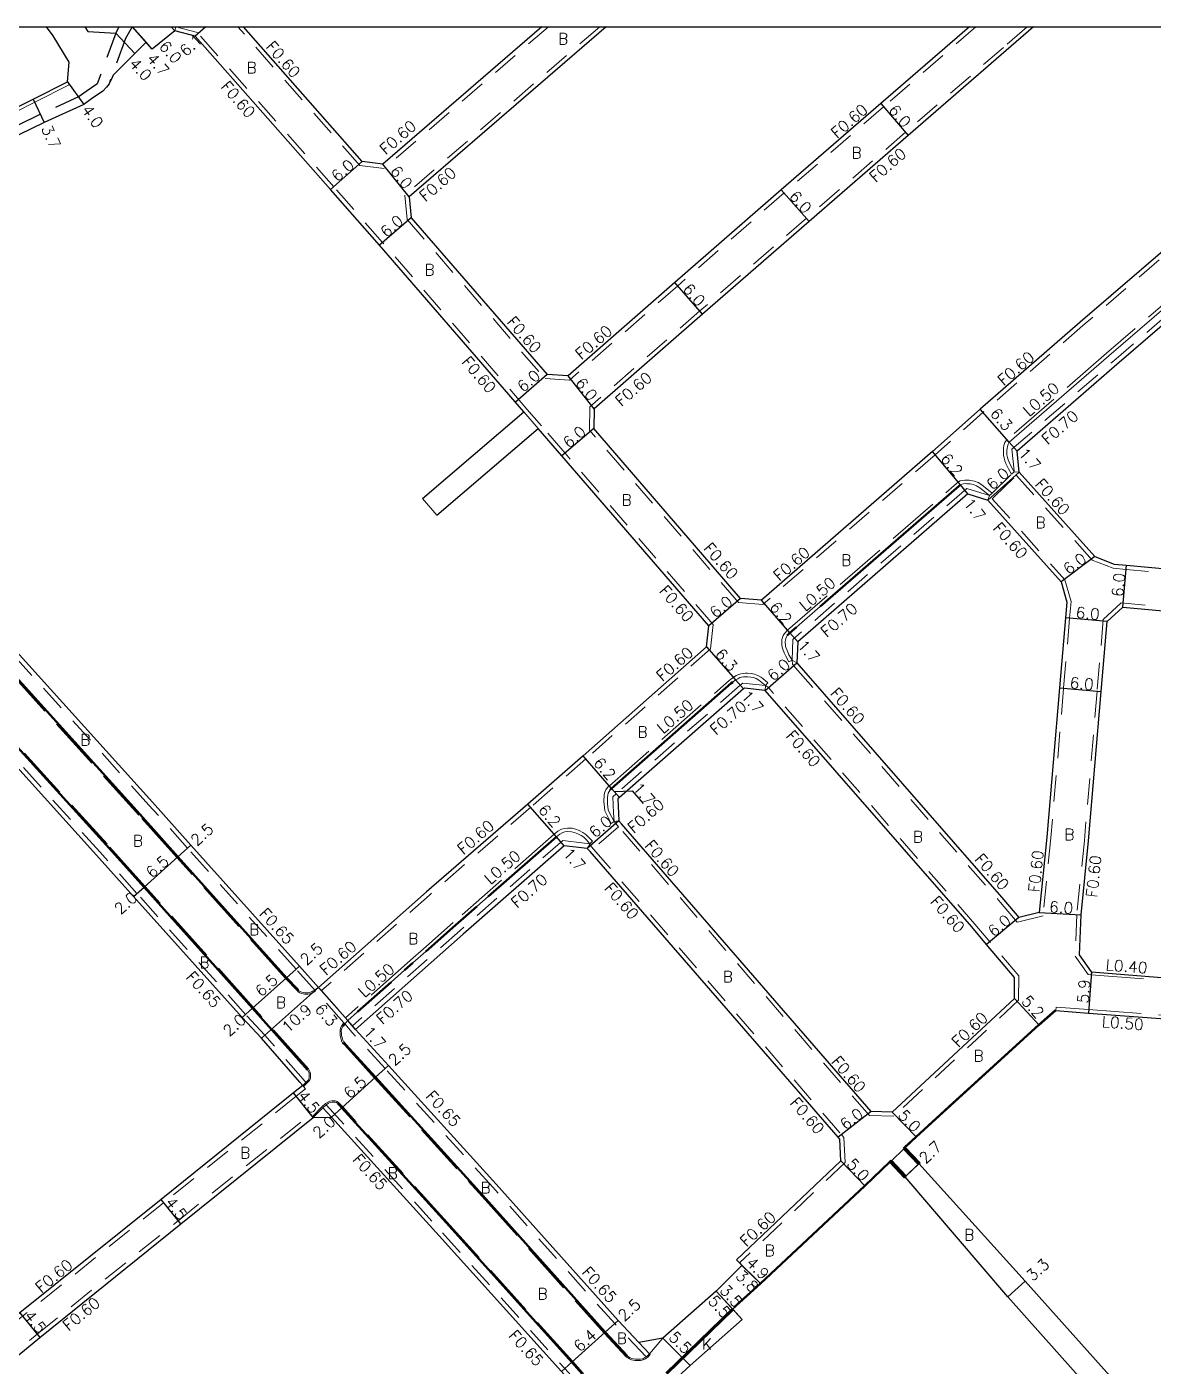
# Model space of a CAD drawing. Header units: metres. Extents: x -3200 to -2400, y -111000 to -110400.
# Drawn here: x -3010.1 to -2849.1, y -110591.4 to -110400 of the extents above; entities that cross this region are included whole.
import ezdxf

# ---------------------------------------------------------------- set-up
doc = ezdxf.new("R2010")
doc.units = ezdxf.units.M
doc.header["$LTSCALE"] = 2.5
doc.linetypes.add('2232000', pattern=[2.5, 1.5, -1])
doc.linetypes.add('2233000', pattern=[4, 3, -1])
for name, color, linetype, lineweight in [('2101000', 177, 'Continuous', 30), ('2102000', 191, 'Continuous', 30), ('2102001', 191, 'Continuous', 9), ('2203000', 5, 'Continuous', 50), ('2213000', 6, 'Continuous', 9), ('2227000', 3, 'Continuous', 50), ('2232000', 4, '2232000', 9), ('2233000', 62, '2233000', 9), ('6132000', 1, '61320', 9), ('9201100', 215, 'Continuous', 30), ('9202200', 155, 'Continuous', 60), ('9203500', 155, 'Continuous', 30)]:
    doc.layers.add(name, color=color, linetype=linetype, lineweight=lineweight)
for name, color, linetype in [('5107000', 24, '2232000'), ('9201500', 222, 'Continuous'), ('9201600', 215, 'Continuous'), ('9202100', 82, 'Continuous'), ('9301100', 77, 'Continuous'), ('999', 7, 'Continuous')]:
    doc.layers.add(name, color=color, linetype=linetype)
doc.styles.add('Dm_Anotation', font='txt.shx', dxfattribs={"bigfont": 'pscdm.shx'})
doc.linetypes.add('61320', pattern='A,0,[3,dmdr.shx,S=0.25,R=0,X=0,Y=0],1.5,[3,dmdr.shx,S=0.25,R=0,X=0,Y=0]', length=1.5)

msp = doc.modelspace()

# ---------------------------------------------------------------- linework, layer by layer
at = {"layer": '2101000'}
for points in [[(-2997.38, -110400.89), (-2996.88, -110400)], [(-2936.49, -110400), (-2959.23, -110419.64), (-2962.2, -110419.27), (-2979.13, -110400)], [(-2927.31, -110400), (-2955.44, -110424.3), (-2955.18, -110427.29), (-2935.76, -110449.7)], [(-2875.39, -110400), (-2888.07, -110410.98), (-2902.29, -110423.3), (-2917.48, -110436.54), (-2932.76, -110449.87), (-2935.76, -110449.7)], [(-2866.26, -110400), (-2870.15, -110403.4), (-2884.14, -110415.52), (-2898.32, -110427.8), (-2913.53, -110441.07), (-2929.05, -110454.6), (-2929.1, -110457.4)], [(-2939.1, -110455), (-2959.71, -110431.22), (-2966.69, -110423.25), (-2986.06, -110401.36), (-2988.96, -110400.58), (-2992.18, -110403.18), (-2993.04, -110402.21), (-2994.65, -110403.81), (-2997.76, -110406.91), (-2998.05, -110407.58), (-2998.35, -110408.15), (-2998.73, -110408.63), (-2999.25, -110409.18), (-3000.85, -110410.31), (-3001.95, -110411.09), (-3007.6, -110413.67), (-3013.02, -110416.31)], [(-3055.93, -110439.67), (-3053.59, -110437.4), (-3045.71, -110431.88), (-3031.1, -110421.87), (-3025.79, -110418.74), (-3015.43, -110413.49), (-3014.63, -110413.08), (-3009.18, -110410.33), (-3004.3, -110407.85)], [(-2825.21, -110412.67), (-2859.58, -110442.23), (-2873.86, -110454.62), (-2880.69, -110460.69), (-2905.13, -110481.92)], [(-2796.85, -110442.31), (-2809.1, -110427.66), (-2816.47, -110418.85), (-2819.5, -110418.31), (-2819.94, -110418.69), (-2854.33, -110448.27), (-2868.6, -110460.66)], [(-3052.99, -110442.94), (-3051.22, -110444.89), (-3039.29, -110458.04), (-3034.37, -110463.8), (-3034.52, -110463.93), (-3016.48, -110483.87), (-2992.16, -110510.78), (-2986.65, -110516.92), (-2971.15, -110534.21), (-2968.41, -110537.27)], [(-2912.96, -110488.59), (-2912.66, -110485.6), (-2933.64, -110461.32), (-2937.03, -110457.4)], [(-2905.13, -110481.92), (-2908.12, -110481.68), (-2929.1, -110457.4)], [(-2868.3, -110463.64), (-2868.6, -110460.66)], [(-2868.3, -110463.64), (-2857.51, -110475.7)], [(-2875.63, -110466.76), (-2899.95, -110487.88), (-2900.07, -110490.88), (-2899.79, -110491.21), (-2870.51, -110524.73), (-2868.36, -110527.26)], [(-2875.63, -110466.76), (-2872.76, -110467.65), (-2862.31, -110479.3), (-2861.5, -110482.2), (-2861.69, -110484.44), (-2862.54, -110494.48), (-2864.36, -110515.81), (-2865.45, -110526.55), (-2868.36, -110527.26)], [(-2970.68, -110551.29), (-2971.11, -110550.82), (-2976.56, -110544.51), (-2979.32, -110541.58), (-2994.84, -110524.27), (-3000.14, -110518.35), (-3024.67, -110491.21), (-3042.62, -110471.23), (-3043.09, -110470.7)], [(-2857.51, -110475.7), (-2854.72, -110476.79), (-2852.95, -110476.95), (-2818.9, -110480.05)], [(-2857.97, -110535.06), (-2859.69, -110532.6), (-2859.46, -110526.89), (-2858.39, -110516.34), (-2856.57, -110494.99), (-2855.71, -110484.96), (-2853.5, -110482.93), (-2819.49, -110486.03)], [(-2912.96, -110488.59), (-2930.61, -110504.17), (-2938.49, -110511.07), (-2952.98, -110523.62), (-2968.41, -110537.27)], [(-2868.98, -110538.84), (-2868.97, -110535.84), (-2872.95, -110531.13), (-2875.07, -110528.63), (-2904.59, -110494.83), (-2907.56, -110494.49), (-2907.69, -110494.61), (-2925.41, -110510.12), (-2925.65, -110510.33), (-2925.49, -110513.45)], [(-2868.98, -110538.84), (-2886.43, -110555.07), (-2889.43, -110554.98), (-2925.1, -110513.9), (-2925.49, -110513.45)], [(-2933.3, -110517.02), (-2947.73, -110529.66), (-2963.11, -110543.26)], [(-2893.76, -110562.05), (-2893.93, -110558.95), (-2894.15, -110558.68), (-2929.61, -110517.86), (-2930.01, -110517.4), (-2933.3, -110517.02)], [(-2857.97, -110535.06), (-2823.78, -110537.81)], [(-2884.76, -110560.34), (-2884.57, -110560.17), (-2882.98, -110558.68), (-2865.44, -110542.66), (-2863.07, -110540.56)], [(-2863.07, -110540.56), (-2858.41, -110540.94), (-2824.23, -110543.49), (-2823.01, -110543.58)], [(-2922.65, -110588.01), (-2925.61, -110584.88), (-2943.01, -110565.4), (-2958.43, -110548.41), (-2963.11, -110543.26)], [(-2970.68, -110551.29), (-2972, -110552.35), (-2990.92, -110567.57), (-3011.09, -110583.78), (-3026.69, -110596.6), (-3043.38, -110610.32), (-3044.18, -110610.98), (-3047.12, -110609.08), (-3065.28, -110582.14), (-3065.5, -110581.32), (-3065.72, -110580.51)], [(-3020.88, -110646.28), (-3026.46, -110638.12), (-3040.43, -110617.7), (-3040.52, -110613.8), (-3023.83, -110600.08), (-3008.25, -110587.27), (-2988.1, -110571.07), (-2969.18, -110555.86), (-2966.58, -110555.81)], [(-2932.13, -110593.92), (-2933.71, -110592.17), (-2951.17, -110572.77), (-2966.58, -110555.81)], [(-2882.7, -110562.52), (-2884.76, -110560.34)], [(-2893.76, -110562.05), (-2908.71, -110576.21), (-2908.28, -110576.63), (-2907.92, -110576.98), (-2911.61, -110580.69), (-2919.21, -110587.4)], [(-2886.56, -110562.06), (-2886.75, -110562.24), (-2890.32, -110565.68), (-2905.2, -110579.63), (-2909.23, -110583.26), (-2907.88, -110584.73), (-2915.31, -110591.28), (-2917.71, -110593.5)], [(-2884.5, -110564.24), (-2886.56, -110562.06)], [(-2882.62, -110562.44), (-2882.7, -110562.52)], [(-2830.16, -110620.36), (-2834.9, -110615.13), (-2836.84, -110613), (-2842.78, -110606.49), (-2849.41, -110599.24), (-2851.18, -110597.31), (-2855.77, -110592.28), (-2867.46, -110579.26), (-2882.62, -110562.44)], [(-2827.95, -110627.64), (-2832.64, -110622.69), (-2837.29, -110617.55), (-2837.71, -110617.98), (-2845.79, -110609.13), (-2854.21, -110599.91), (-2853.83, -110599.59), (-2858.27, -110594.59), (-2869.92, -110581.47), (-2884.57, -110564.31), (-2884.5, -110564.24)], [(-2919.21, -110587.4), (-2922.65, -110588.01)]]:
    msp.add_lwpolyline(points, dxfattribs=at)
at = {"layer": '2102000'}
for points in [[(-3004.3, -110407.85), (-3004.03, -110405.06), (-3006.35, -110401.3), (-3007.27, -110400)], [(-3001.82, -110400), (-3001.37, -110400.68), (-2997.38, -110400.89)], [(-2953.56, -110467.38), (-2939.1, -110455)], [(-2951.5, -110469.79), (-2937.03, -110457.4)]]:
    msp.add_lwpolyline(points, dxfattribs=at)
at = {"layer": '2102001'}
msp.add_lwpolyline([(-2953.56, -110467.38), (-2951.5, -110469.79)], dxfattribs=at)
at = {"layer": '2203000'}
for points in [[(-2882.7, -110562.52), (-2882.62, -110562.44), (-2882.52, -110562.34), (-2884.57, -110560.17), (-2884.76, -110560.34)], [(-2884.5, -110564.24), (-2884.57, -110564.31), (-2884.69, -110564.41), (-2886.75, -110562.24), (-2886.56, -110562.06)]]:
    msp.add_lwpolyline(points, close=True, dxfattribs=at)
at = {"layer": '2213000'}
for points in [[(-2821.06, -110417.41), (-2855.47, -110447.01), (-2869.72, -110459.37), (-2869.87, -110459.63), (-2869.98, -110459.95), (-2870.03, -110460.28), (-2870.06, -110460.51), (-2870.05, -110460.77), (-2870.04, -110461.15), (-2869.97, -110461.54), (-2869.87, -110461.87), (-2869.75, -110462.2), (-2869.38, -110462.91), (-2869.01, -110463.57), (-2868.3, -110463.64)], [(-2876.69, -110465.43), (-2876.55, -110465.38), (-2876.3, -110465.31), (-2876.04, -110465.28), (-2875.76, -110465.29), (-2875.5, -110465.3), (-2875.28, -110465.32), (-2875.06, -110465.36), (-2874.83, -110465.41), (-2874.39, -110465.59), (-2873.92, -110465.86), (-2872.56, -110466.98), (-2872.76, -110467.65)], [(-2900.12, -110485.77), (-2896.74, -110482.85)], [(-2900.07, -110490.88), (-2900.76, -110490.51), (-2901.19, -110489.72), (-2901.42, -110489.24), (-2901.61, -110488.77), (-2901.67, -110488.54), (-2901.71, -110488.28), (-2901.72, -110488.05), (-2901.72, -110487.83), (-2901.7, -110487.64), (-2901.65, -110487.42), (-2901.56, -110487.19), (-2901.43, -110486.98)], [(-2909.22, -110493.64), (-2908.81, -110493.33), (-2908.52, -110493.15), (-2908.2, -110493), (-2907.96, -110492.93), (-2907.7, -110492.89), (-2907.4, -110492.87), (-2907.12, -110492.88), (-2906.66, -110492.91), (-2906.25, -110493), (-2905.88, -110493.14), (-2905.49, -110493.36), (-2905.24, -110493.54), (-2904.56, -110494.13), (-2904.59, -110494.83)], [(-2925.49, -110513.45), (-2926.17, -110513.58), (-2926.87, -110512.2), (-2927.01, -110511.87), (-2927.08, -110511.48), (-2927.12, -110511.05), (-2927.14, -110510.72), (-2927.14, -110510.43), (-2927.12, -110510.11), (-2927.08, -110509.79), (-2927.02, -110509.53), (-2926.9, -110509.26), (-2926.75, -110509.03)], [(-2934.42, -110515.75), (-2933.92, -110515.36), (-2933.5, -110515.11), (-2933.2, -110515.03), (-2932.83, -110514.99), (-2932.25, -110515.03), (-2931.85, -110515.12), (-2931.36, -110515.3), (-2930.88, -110515.55), (-2930.52, -110515.79), (-2930.19, -110516.15), (-2929.66, -110516.74), (-2930.01, -110517.4)], [(-2945.78, -110525.69), (-2944.18, -110524.29)], [(-2954.94, -110533.76), (-2953.08, -110532.12)], [(-2958.03, -110536.5), (-2956.11, -110534.8)], [(-2968.41, -110537.27), (-2968.96, -110537.63), (-2969.27, -110537.81), (-2969.41, -110537.88), (-2969.57, -110537.96), (-2969.71, -110538.01), (-2969.9, -110538.04), (-2970.06, -110538.05), (-2970.21, -110538.05), (-2970.39, -110538.03), (-2970.59, -110538), (-2970.81, -110537.95), (-2971.02, -110537.87), (-2971.21, -110537.74), (-2971.33, -110537.62)], [(-2964.67, -110542.48), (-2964.24, -110541.99), (-2962.86, -110540.77)], [(-2964.81, -110545.11), (-2964.95, -110544.81), (-2965.06, -110544.43), (-2965.12, -110544.13), (-2965.14, -110543.86), (-2965.16, -110543.47), (-2965.09, -110543.12), (-2964.93, -110542.79)], [(-2970.68, -110551.29), (-2970.22, -110550.83), (-2969.91, -110550.51), (-2969.79, -110550.31), (-2969.76, -110550.13), (-2969.73, -110549.97), (-2969.73, -110549.83), (-2969.73, -110549.64), (-2969.76, -110549.45), (-2970, -110549.02)], [(-2969.18, -110555.86), (-2967.79, -110554.47), (-2967.33, -110554.02), (-2967, -110553.82), (-2966.76, -110553.71), (-2966.48, -110553.64), (-2966.27, -110553.64), (-2966.06, -110553.67), (-2965.85, -110553.73), (-2965.67, -110553.85)], [(-2919.21, -110587.4), (-2921.14, -110589.61), (-2921.45, -110589.95), (-2921.62, -110590.06), (-2921.77, -110590.16), (-2922.09, -110590.32), (-2922.43, -110590.39), (-2922.85, -110590.4), (-2923.14, -110590.39), (-2923.41, -110590.35), (-2923.65, -110590.29), (-2923.9, -110590.18), (-2924.13, -110590.03), (-2924.32, -110589.9)]]:
    msp.add_lwpolyline(points, dxfattribs=at)
at = {"layer": '2227000'}
for points in [[(-2971.33, -110537.62), (-2973, -110535.89), (-2988.51, -110518.59), (-2993.97, -110512.51), (-3018.34, -110485.54), (-3036.31, -110465.53), (-3041.23, -110459.77), (-3053.08, -110446.57), (-3053.15, -110446.5)], [(-2896.74, -110482.85), (-2877.25, -110465.91), (-2876.69, -110465.43)], [(-2970, -110549.02), (-2977.83, -110540.24), (-2993.35, -110522.93), (-2998.77, -110516.88), (-3023.27, -110489.93), (-3039.52, -110471.97)], [(-2901.43, -110486.98), (-2901.06, -110486.6), (-2900.12, -110485.77)], [(-2926.75, -110509.03), (-2926.53, -110508.84), (-2909.44, -110493.81), (-2909.22, -110493.64)], [(-2944.18, -110524.29), (-2934.42, -110515.75)], [(-2953.08, -110532.12), (-2948.84, -110528.37), (-2945.78, -110525.69)], [(-2956.11, -110534.8), (-2954.94, -110533.76)], [(-2962.86, -110540.77), (-2958.03, -110536.5)], [(-2964.93, -110542.79), (-2964.67, -110542.48)], [(-2924.32, -110589.9), (-2927.47, -110586.55), (-2944.92, -110567.01), (-2960.28, -110550.09), (-2964.55, -110545.4), (-2964.81, -110545.11)], [(-2965.67, -110553.85), (-2965.51, -110554.01), (-2965.38, -110554.15), (-2965.1, -110554.46), (-2949.72, -110571.39), (-2932.23, -110590.83), (-2930.75, -110592.47)]]:
    msp.add_lwpolyline(points, dxfattribs=at)
at = {"layer": '2232000'}
for points in [[(-2988.96, -110400.58), (-2988.8, -110400)], [(-2912.39, -110488.88), (-2912.04, -110485.41), (-2933.19, -110460.93), (-2936.57, -110457.01), (-2938.64, -110454.62), (-2959.26, -110430.82), (-2966.24, -110422.85), (-2985.73, -110400.83), (-2988.79, -110400)], [(-2959.04, -110420.27), (-2962.5, -110419.83), (-2979.93, -110400)], [(-2935.57, -110400), (-2959.04, -110420.27)], [(-2928.23, -110400), (-2956.07, -110424.05)], [(-2874.47, -110400), (-2887.67, -110411.43), (-2901.9, -110423.75), (-2917.08, -110437), (-2932.55, -110450.49), (-2936.05, -110450.28)], [(-2867.18, -110400), (-2870.55, -110402.95), (-2884.53, -110415.06), (-2898.71, -110427.35), (-2913.93, -110440.61), (-2929.65, -110454.32), (-2929.71, -110457.62)], [(-2824.61, -110412.95), (-2859.19, -110442.68), (-2873.46, -110455.08), (-2880.29, -110461.14), (-2904.93, -110482.53), (-2908.41, -110482.26), (-2929.71, -110457.62)], [(-2869.01, -110463.57), (-2869.02, -110463.47), (-2869.34, -110460.37), (-2854.79, -110447.74), (-2820.4, -110418.16), (-2819.71, -110417.57), (-2816.25, -110418.17)], [(-2956.07, -110424.05), (-2955.76, -110427.53), (-2936.05, -110450.28)], [(-2937.03, -110457.4), (-2939.1, -110455)], [(-2921.62, -110590.06), (-2926.09, -110585.31), (-2943.49, -110565.83), (-2958.91, -110548.85), (-2963.6, -110543.7), (-2964.67, -110542.48), (-2964.8, -110542.34), (-2968.84, -110537.77), (-2968.9, -110537.7), (-2971.63, -110534.65), (-2987.13, -110517.36), (-2992.64, -110511.22), (-3016.96, -110484.31), (-3035.01, -110464.36)], [(-2872.56, -110466.98), (-2872.18, -110466.64), (-2869.38, -110463.93), (-2869.01, -110463.57)], [(-2872.16, -110467.43), (-2871.77, -110467.08), (-2868.69, -110464.1)], [(-2869.01, -110463.57), (-2868.3, -110463.64)], [(-2818.7, -110480.68), (-2853.01, -110477.55), (-2854.86, -110477.38), (-2857.87, -110476.2), (-2868.69, -110464.1)], [(-2872.56, -110466.98), (-2875.79, -110465.98), (-2900.64, -110487.55), (-2900.76, -110490.51)], [(-2872.56, -110466.98), (-2872.76, -110467.65)], [(-2872.16, -110467.43), (-2861.77, -110479.01), (-2860.89, -110482.14), (-2861.09, -110484.49), (-2861.95, -110494.53), (-2863.76, -110515.87), (-2864.89, -110527.04), (-2868.58, -110527.93)], [(-2970.22, -110550.83), (-2970.62, -110550.39), (-2976.08, -110544.07), (-2978.84, -110541.14), (-2994.36, -110523.83), (-2999.66, -110517.91), (-3024.19, -110490.77), (-3042.14, -110470.79), (-3042.61, -110470.26)], [(-2819.16, -110485.45), (-2853.71, -110482.31), (-2856.29, -110484.67)], [(-2856.29, -110484.67), (-2857.16, -110494.94), (-2858.98, -110516.28), (-2860.06, -110526.86), (-2860.3, -110532.78), (-2858.44, -110535.42)], [(-2912.39, -110488.88), (-2930.22, -110504.62), (-2938.09, -110511.52), (-2952.58, -110524.07), (-2968.01, -110537.72)], [(-2900.76, -110490.51), (-2900.68, -110491.09)], [(-2900.68, -110491.09), (-2900.24, -110491.6), (-2870.96, -110525.12), (-2868.58, -110527.93)], [(-2868.38, -110539.11), (-2868.37, -110535.62), (-2872.49, -110530.74), (-2874.62, -110528.24), (-2904.14, -110494.43), (-2904.56, -110494.13), (-2907.79, -110493.77), (-2908.15, -110494.08), (-2925.87, -110509.59), (-2926.37, -110510.03), (-2926.25, -110512.32), (-2926.17, -110513.58)], [(-2925.95, -110513.84), (-2929.56, -110517.01)], [(-2925.55, -110514.3), (-2929.16, -110517.46)], [(-2868.38, -110539.11), (-2886.2, -110555.67), (-2889.71, -110555.57), (-2925.55, -110514.3), (-2925.95, -110513.84), (-2926.17, -110513.58)], [(-2929.66, -110516.74), (-2930.4, -110516.65), (-2933.52, -110516.29), (-2948.19, -110529.13), (-2963.58, -110542.74)], [(-2929.71, -110516.83), (-2929.56, -110517.01), (-2929.16, -110517.46), (-2893.69, -110558.3), (-2893.34, -110558.72), (-2893.15, -110562.29), (-2908.28, -110576.63)], [(-2858.44, -110535.42), (-2858, -110535.46)], [(-2857.97, -110535.06), (-2858, -110535.46)], [(-2968.41, -110537.27), (-2968.01, -110537.72), (-2964.57, -110541.61), (-2964.24, -110541.99), (-2963.58, -110542.74), (-2963.11, -110543.26)], [(-2970.68, -110551.29), (-2970.57, -110551.43), (-2970.3, -110551.76)], [(-2970.3, -110551.76), (-2971.62, -110552.82), (-2990.55, -110568.03), (-3010.71, -110584.25), (-3026.31, -110597.07), (-3043, -110610.79), (-3043.8, -110611.45), (-3049.91, -110616.38), (-3069.51, -110632.41), (-3071.46, -110634), (-3074.68, -110636.63), (-3075.83, -110637.58), (-3077.99, -110639.36), (-3082.76, -110643.27)], [(-2966.58, -110555.81), (-2967.79, -110554.47)], [(-2967.33, -110554.02), (-2950.69, -110572.34), (-2933.23, -110591.73), (-2931.47, -110593.69), (-2931.51, -110594.41), (-2931.68, -110597.73)], [(-3041.13, -110613.52), (-3024.21, -110599.61), (-3008.63, -110586.81), (-2988.48, -110570.6), (-2969.55, -110555.39)], [(-2969.18, -110555.86), (-2969.29, -110555.72), (-2969.55, -110555.39)], [(-2922.65, -110588.01), (-2921.14, -110589.61), (-2921.45, -110589.95), (-2921.62, -110590.06)], [(-2921.14, -110589.61), (-2921.01, -110589.73)]]:
    msp.add_lwpolyline(points, dxfattribs=at)
at = {"layer": '2233000'}
for points in [[(-3004.3, -110407.85), (-3004.07, -110408.3), (-3008.96, -110410.77), (-3014.4, -110413.53), (-3015.2, -110413.94), (-3025.55, -110419.18), (-3030.84, -110422.29), (-3045.43, -110432.29), (-3053.27, -110437.79), (-3055.6, -110440.04)], [(-2816.07, -110417.73), (-2817.78, -110417.03), (-2818.41, -110416.78), (-2818.77, -110416.63), (-2819.13, -110416.53), (-2819.43, -110416.48), (-2819.83, -110416.43), (-2820.14, -110416.42), (-2820.52, -110416.47), (-2820.88, -110416.6), (-2821.39, -110417.03), (-2855.8, -110446.63), (-2870.1, -110459.05), (-2870.33, -110459.41), (-2870.47, -110459.83), (-2870.52, -110460.21), (-2870.56, -110460.48), (-2870.55, -110460.78), (-2870.53, -110461.21), (-2870.45, -110461.66), (-2870.35, -110462.02), (-2870.21, -110462.41), (-2869.82, -110463.15), (-2869.38, -110463.93)], [(-2900.76, -110490.51), (-2901.2, -110490.75), (-2901.64, -110489.95), (-2901.88, -110489.44), (-2902.08, -110488.92), (-2902.16, -110488.64), (-2902.21, -110488.33), (-2902.22, -110488.06), (-2902.19, -110487.56), (-2902.13, -110487.28), (-2902.02, -110486.97), (-2901.83, -110486.67), (-2901.41, -110486.24), (-2877.57, -110465.54), (-2876.95, -110465), (-2876.71, -110464.9), (-2876.4, -110464.81), (-2876.05, -110464.78), (-2875.74, -110464.79), (-2875.46, -110464.8), (-2875.21, -110464.83), (-2874.97, -110464.87), (-2874.68, -110464.93), (-2874.17, -110465.13), (-2873.64, -110465.44), (-2872.18, -110466.64)], [(-2968.84, -110537.77), (-2969.18, -110537.97), (-2969.33, -110538.04), (-2969.51, -110538.12), (-2969.66, -110538.18), (-2969.88, -110538.22), (-2970.06, -110538.23), (-2970.22, -110538.23), (-2970.42, -110538.21), (-2970.63, -110538.17), (-2970.86, -110538.12), (-2971.11, -110538.03), (-2971.32, -110537.88), (-2971.49, -110537.72), (-2973.14, -110536.01), (-2988.65, -110518.71), (-2994.1, -110512.63), (-3018.47, -110485.66)], [(-2970.57, -110551.43), (-2970.09, -110550.96), (-2969.76, -110550.62), (-2969.62, -110550.37), (-2969.58, -110550.16), (-2969.56, -110549.99), (-2969.55, -110549.84), (-2969.55, -110549.63), (-2969.59, -110549.39), (-2969.85, -110548.92), (-2977.7, -110540.12), (-2993.22, -110522.81), (-2998.64, -110516.76), (-3023.13, -110489.81)], [(-2926.17, -110513.58), (-2926.61, -110513.82), (-2927.14, -110512.78), (-2927.33, -110512.41), (-2927.49, -110512.01), (-2927.57, -110511.55), (-2927.62, -110511.09), (-2927.64, -110510.74), (-2927.64, -110510.41), (-2927.62, -110510.07), (-2927.58, -110509.7), (-2927.49, -110509.37), (-2927.34, -110509.03), (-2927.13, -110508.69), (-2926.86, -110508.46), (-2909.76, -110493.42), (-2909.53, -110493.25), (-2909.09, -110492.91), (-2908.75, -110492.71), (-2908.37, -110492.53), (-2908.07, -110492.44), (-2907.76, -110492.39), (-2907.41, -110492.37), (-2907.1, -110492.38), (-2906.58, -110492.42), (-2906.11, -110492.52), (-2905.66, -110492.69), (-2905.23, -110492.94), (-2904.94, -110493.14), (-2904.23, -110493.75), (-2904.56, -110494.13)], [(-2929.66, -110516.74), (-2929.28, -110516.38), (-2930.2, -110515.41), (-2930.63, -110515.12), (-2931.16, -110514.84), (-2931.71, -110514.64), (-2932.18, -110514.53), (-2932.84, -110514.49), (-2933.29, -110514.54), (-2933.69, -110514.65), (-2934.2, -110514.94), (-2934.74, -110515.36), (-2949.17, -110528), (-2953.41, -110531.75)], [(-2953.41, -110531.75), (-2955.27, -110533.39), (-2964.57, -110541.61)], [(-2858, -110535.46), (-2823.64, -110538.22)], [(-2863.07, -110540.56), (-2863.03, -110540.07)], [(-2863.03, -110540.07), (-2858.37, -110540.44), (-2824.19, -110542.99), (-2822.97, -110543.08)], [(-2964.8, -110542.34), (-2965.09, -110542.72), (-2965.26, -110543.06), (-2965.34, -110543.46), (-2965.32, -110543.87), (-2965.3, -110544.15), (-2965.24, -110544.47), (-2965.12, -110544.88), (-2964.97, -110545.21), (-2964.68, -110545.53), (-2960.42, -110550.22), (-2945.05, -110567.13), (-2927.6, -110586.67), (-2924.44, -110590.03), (-2924.23, -110590.18), (-2923.99, -110590.34), (-2923.71, -110590.46), (-2923.44, -110590.52), (-2923.15, -110590.57), (-2922.85, -110590.58), (-2922.41, -110590.57), (-2922.03, -110590.5), (-2921.68, -110590.32), (-2921.52, -110590.21), (-2921.34, -110590.09), (-2921.01, -110589.73)], [(-2931.51, -110594.41), (-2930.87, -110593.73), (-2930.66, -110593.38), (-2930.58, -110593.15), (-2930.53, -110593.01), (-2930.51, -110592.87), (-2930.52, -110592.62), (-2930.59, -110592.38), (-2930.68, -110592.28), (-2932.09, -110590.71), (-2949.59, -110571.27), (-2964.96, -110554.34), (-2965.25, -110554.03), (-2965.38, -110553.88), (-2965.55, -110553.71), (-2965.77, -110553.57), (-2966.02, -110553.49), (-2966.26, -110553.46), (-2966.5, -110553.46), (-2966.82, -110553.54), (-2967.08, -110553.66), (-2967.44, -110553.87), (-2967.92, -110554.35), (-2969.29, -110555.72)]]:
    msp.add_lwpolyline(points, dxfattribs=at)
at = {"layer": '5107000'}
for points in [[(-2995.05, -110400), (-2995.98, -110401.67)], [(-2997.38, -110400.89), (-3000.04, -110408.13)], [(-2995.98, -110401.67), (-2998.35, -110408.15)], [(-3000.04, -110408.13), (-3000.11, -110408.19), (-3001.6, -110409.25), (-3002.6, -110409.96), (-3008.16, -110412.5), (-3013.6, -110415.14), (-3015.55, -110416.13), (-3014.82, -110417.57)]]:
    msp.add_lwpolyline(points, dxfattribs=at)
at = {"layer": '6132000'}
for points in [[(-2884.86, -110560.23), (-2884.68, -110560.06), (-2883.08, -110558.57), (-2878.4, -110554.29), (-2865.54, -110542.54), (-2863.17, -110540.45)], [(-2909.12, -110582.96), (-2905.3, -110579.52), (-2890.42, -110565.57), (-2886.85, -110562.13), (-2886.67, -110561.96)]]:
    msp.add_lwpolyline(points, dxfattribs=at)
at = {"layer": '9201100'}
for points in [[(-2995, -110400), (-2993.04, -110402.21)], [(-2992.18, -110403.18), (-2995, -110400)], [(-2988.96, -110400.58), (-2989.45, -110400)], [(-2984.54, -110400), (-2986.06, -110401.36)], [(-2997.38, -110400.89), (-2994.65, -110403.81)], [(-3004.3, -110407.85), (-3001.95, -110411.09)], [(-3009.18, -110410.33), (-3007.6, -110413.67)], [(-2888.07, -110410.98), (-2884.14, -110415.52)], [(-2962.2, -110419.27), (-2966.69, -110423.25)], [(-2955.44, -110424.3), (-2959.23, -110419.64)], [(-2898.32, -110427.8), (-2902.29, -110423.3)], [(-2955.18, -110427.29), (-2959.71, -110431.22)], [(-2913.53, -110441.07), (-2917.48, -110436.54)], [(-2929.05, -110454.6), (-2932.76, -110449.87)], [(-2869.72, -110459.37), (-2873.86, -110454.62)], [(-2929.1, -110457.4), (-2933.64, -110461.32)], [(-2868.6, -110460.66), (-2869.72, -110459.37)], [(-2876.69, -110465.43), (-2880.69, -110460.69)], [(-2868.3, -110463.64), (-2872.76, -110467.65)], [(-2875.63, -110466.76), (-2876.69, -110465.43)], [(-2857.51, -110475.7), (-2862.31, -110479.3)], [(-2853.5, -110482.93), (-2852.95, -110476.95)], [(-2908.12, -110481.68), (-2912.66, -110485.6)], [(-2901.06, -110486.6), (-2905.13, -110481.92)], [(-2855.71, -110484.96), (-2861.69, -110484.44)], [(-2899.95, -110487.88), (-2901.06, -110486.6)], [(-2912.96, -110488.59), (-2908.81, -110493.33)], [(-2904.59, -110494.83), (-2900.07, -110490.88)], [(-2907.69, -110494.61), (-2908.81, -110493.33)], [(-2862.54, -110494.48), (-2856.57, -110494.99)], [(-2926.53, -110508.84), (-2930.61, -110504.17)], [(-2925.41, -110510.12), (-2926.53, -110508.84)], [(-2934.42, -110515.75), (-2938.49, -110511.07)], [(-2925.49, -110513.45), (-2930.01, -110517.4)], [(-2933.3, -110517.02), (-2934.42, -110515.75)], [(-2993.35, -110522.93), (-2988.51, -110518.59)], [(-2988.51, -110518.59), (-2986.65, -110516.92)], [(-2994.84, -110524.27), (-2993.35, -110522.93)], [(-2868.36, -110527.26), (-2872.95, -110531.13)], [(-2865.45, -110526.55), (-2859.46, -110526.89)], [(-2973, -110535.89), (-2977.83, -110540.24)], [(-2971.15, -110534.21), (-2973, -110535.89)], [(-2857.97, -110535.06), (-2858.41, -110540.94)], [(-2968.41, -110537.27), (-2976.56, -110544.51)], [(-2964.24, -110541.99), (-2968.41, -110537.27)], [(-2868.98, -110538.84), (-2865.44, -110542.66)], [(-2977.83, -110540.24), (-2979.32, -110541.58)], [(-2963.11, -110543.26), (-2964.24, -110541.99)], [(-2960.28, -110550.09), (-2958.43, -110548.41)], [(-2965.1, -110554.46), (-2960.28, -110550.09)], [(-2969.18, -110555.86), (-2972, -110552.35)], [(-2966.58, -110555.81), (-2965.1, -110554.46)], [(-2889.43, -110554.98), (-2894.15, -110558.68)], [(-2886.43, -110555.07), (-2882.98, -110558.68)], [(-2893.76, -110562.05), (-2890.32, -110565.68)], [(-2882.62, -110562.44), (-2884.57, -110564.31)], [(-2988.1, -110571.07), (-2990.92, -110567.57)], [(-2905.2, -110579.63), (-2908.71, -110576.21)], [(-2905.2, -110579.63), (-2907.92, -110576.98)], [(-2867.46, -110579.26), (-2869.92, -110581.47)], [(-2911.61, -110580.69), (-2907.88, -110584.73)], [(-2909.23, -110583.26), (-2911.61, -110580.69)], [(-3011.09, -110583.78), (-3008.25, -110587.27)], [(-2927.47, -110586.55), (-2925.61, -110584.88)], [(-2932.23, -110590.83), (-2927.47, -110586.55)], [(-2919.21, -110587.4), (-2915.31, -110591.28)], [(-2933.71, -110592.17), (-2932.23, -110590.83)]]:
    msp.add_lwpolyline(points, dxfattribs=at)
at = {"layer": '9201100', "flags": 128}
msp.add_lwpolyline([(-2935.76, -110449.7), (-2940.29, -110453.63)], dxfattribs=at)
at = {"layer": '9201600'}
msp.add_lwpolyline([(-2926.15, -110509.27), (-2923.62, -110509.16), (-2922.03, -110510.97)], dxfattribs=at)
at = {"layer": '9202200'}
msp.add_lwpolyline([(-2909.23, -110583.26), (-2918.67, -110592.43)], dxfattribs=at)
at = {"layer": '9301100'}
msp.add_lwpolyline([(-2882.7, -110562.52), (-2884.76, -110560.34), (-2886.56, -110562.06), (-2884.5, -110564.24)], close=True, dxfattribs=at)
at = {"layer": '999'}
msp.add_lwpolyline([(-3200, -110400), (-2400, -110400), (-2400, -111000), (-3200, -111000)], close=True, dxfattribs=at)

# ---------------------------------------------------------------- texts
at = {"layer": '9201500', "style": 'Dm_Anotation'}
for s, rotation, p in [('6.1', 41.7143, (-2987.39, -110404.36)), ('6.0', 311.5465, (-2991.3, -110402.86)), ('4.0', 313.0493, (-2995.6, -110405.38)), ('4.7', 311.5465, (-2993.08, -110404.64)), ('6.0', 310.8985, (-2887.08, -110411.97)), ('4.0', 306.0578, (-3002.36, -110411.88)), ('3.7', 295.221, (-3008.09, -110414.51)), ('6.0', 41.5833, (-2965.71, -110422.25)), ('6.0', 309.0715, (-2958.27, -110420.67)), ('6.0', 311.4598, (-2901.29, -110424.28)), ('6.0', 40.9067, (-2958.72, -110430.22)), ('6.0', 311.087, (-2916.48, -110437.53)), ('6.0', 40.9069, (-2939.17, -110452.32)), ('6.0', 308.1556, (-2931.82, -110450.91)), ('6.3', 311.0669, (-2872.56, -110455.32)), ('6.0', 40.8219, (-2932.65, -110460.33)), ('6.2', 310.1502, (-2879.64, -110461.77)), ('1.7', 310.9712, (-2868.51, -110461.01)), ('6.0', 41.8963, (-2872.1, -110466.31)), ('1.7', 308.5536, (-2876.35, -110468.13)), ('6.0', 36.9474, (-2861.25, -110478.38)), ('6.0', 84.7967, (-2853.47, -110481.53)), ('6.0', 40.8193, (-2911.67, -110484.61)), ('6.2', 310.9722, (-2904.07, -110482.98)), ('6.0', 355.1015, (-2860.28, -110484.46)), ('1.7', 310.9728, (-2900.1, -110488.46)), ('6.3', 311.2021, (-2911.86, -110489.69)), ('6.0', 41.1357, (-2903.44, -110493.61)), ('6.0', 355.1308, (-2861.14, -110494.5)), ('1.7', 311.2021, (-2908.14, -110495.69)), ('6.2', 311.2025, (-2929.25, -110505.24)), ('1.7', 311.2604, (-2923.63, -110508.85)), ('6.2', 311.0094, (-2937.12, -110511.96)), ('6.0', 41.2403, (-2928.89, -110516.02)), ('2.5', 41.8814, (-2985.81, -110517.15)), ('6.5', 41.8781, (-2992.19, -110521.75)), ('1.7', 311.2593, (-2933.59, -110518.21)), ('2.0', 41.8785, (-2996.7, -110526.95)), ('6.0', 356.7983, (-2864.05, -110526.53)), ('6.0', 40.2232, (-2871.94, -110530.15)), ('2.5', 42.0718, (-2970.16, -110534.21)), ('6.5', 42.0366, (-2976.59, -110538.71)), ('5.9', 85.6901, (-2858.41, -110539.59)), ('10.9', 41.6211, (-2972.8, -110543.86)), ('6.3', 311.4672, (-2969.04, -110540.43)), ('5.2', 312.8451, (-2868.09, -110539.32)), ('2.0', 42.0872, (-2981.19, -110544.39)), ('1.7', 311.4245, (-2962.13, -110543.69)), ('2.5', 42.2391, (-2957.56, -110548.58)), ('6.5', 42.2439, (-2963.94, -110553.28)), ('4.5', 308.7987, (-2971.51, -110552.79)), ('6.0', 38.1158, (-2893.11, -110557.74)), ('5.0', 313.6835, (-2885.74, -110555.65)), ('2.0', 42.2356, (-2968.37, -110558.95)), ('2.7', 43.3942, (-2881.69, -110562.57)), ('5.0', 313.5022, (-2893.07, -110562.63)), ('4.5', 308.7993, (-2990.44, -110568.01)), ('3.3', 41.9182, (-2866.37, -110579.35)), ('3.8', 315.72, (-2908.95, -110578.61)), ('4.9', 315.72, (-2907.43, -110576.78)), ('3.5', 312.7441, (-2911.2, -110580.63)), ('2.5', 41.9896, (-2924.76, -110585.07)), ('5.5', 312.7441, (-2912.87, -110582.15)), ('4.5', 309.1289, (-3010.6, -110584.22)), ('6.4', 41.9893, (-2931.08, -110589.46)), ('5.5', 315.0856, (-2918.5, -110587.37))]:
    msp.add_text(s, height=1.6, rotation=rotation, dxfattribs=at).set_placement(p)
at = {"layer": '9202100', "style": 'Dm_Anotation'}
for s, p in [('B', (-2934.18, -110402.51)), ('B', (-2978.69, -110406.65)), ('B', (-2892.25, -110418.82)), ('B', (-2953.27, -110435.52)), ('B', (-2925.11, -110468.42)), ('B', (-2865.94, -110471.64)), ('B', (-2893.73, -110477.02)), ('B', (-3002.44, -110502.68)), ('B', (-2922.84, -110501.57)), ('B', (-2883.47, -110516.54)), ('B', (-2861.84, -110516.21)), ('B', (-2994.93, -110517.12)), ('B', (-2978.3, -110529.79)), ('B', (-2955.6, -110531.1)), ('B', (-2985.43, -110534.5)), ('B', (-2910.65, -110536.52)), ('B', (-2974.49, -110540.21)), ('B', (-2874.81, -110547.84)), ('B', (-2979.61, -110561.69)), ('B', (-2958.53, -110564.62)), ('B', (-2945.26, -110566.67)), ('B', (-2876.14, -110573.43)), ('B', (-2904.66, -110575.66)), ('B', (-2937.11, -110581.86)), ('B', (-2925.8, -110588.21)), ('K', (-2913.62, -110589.02))]:
    msp.add_text(s, height=1.6, dxfattribs=at).set_placement(p)
at = {"layer": '9203500', "style": 'Dm_Anotation'}
for s, rotation, p in [('F0.60', 310.9068, (-2976.04, -110402.89)), ('F0.60', 310.9068, (-2982.48, -110408.61)), ('F0.60', 41.0102, (-2894.33, -110416.06)), ('F0.60', 41.0879, (-2958.83, -110418.4)), ('F0.60', 41.0102, (-2888.82, -110422.34)), ('F0.60', 41.0879, (-2953.13, -110425.08)), ('F0.60', 310.9068, (-2941.61, -110442.23)), ('F0.60', 41.0879, (-2930.84, -110447.66)), ('F0.60', 310.9068, (-2948.06, -110447.96)), ('F0.60', 40.9729, (-2870.52, -110451.41)), ('F0.60', 41.0879, (-2925.15, -110454.34)), ('L0.50', 40.9729, (-2866.91, -110455.79)), ('F0.70', 40.9729, (-2864.22, -110459.82)), ('F0.60', 311.8156, (-2866.13, -110465.45)), ('F0.60', 311.8156, (-2872.17, -110471.71)), ('F0.60', 311.1334, (-2913.51, -110474.59)), ('F0.60', 41.0674, (-2902.57, -110479.32)), ('F0.60', 311.1334, (-2919.84, -110480.68)), ('L0.50', 41.0674, (-2898.85, -110483.62)), ('F0.70', 41.0674, (-2895.78, -110487.33)), ('F0.60', 41.2027, (-2919.27, -110493.64)), ('F0.60', 311.1334, (-2895.41, -110495.32)), ('L0.50', 41.3279, (-2919.17, -110501.1)), ('F0.70', 41.2027, (-2911.62, -110501.31)), ('F0.60', 311.1334, (-2901.74, -110501.41)), ('F0.60', 41.2404, (-2923.38, -110515.34)), ('F0.60', 41.2027, (-2947.71, -110518.39)), ('F0.60', 310.9683, (-2921.91, -110517.06)), ('L0.50', 41.2042, (-2943.86, -110522.65)), ('F0.60', 311.1334, (-2874.77, -110519)), ('F0.60', 84.2237, (-2865.41, -110523.76)), ('F0.60', 84.2237, (-2857.16, -110524.48)), ('F0.70', 41.2027, (-2940.06, -110526.05)), ('F0.60', 310.9683, (-2927.69, -110523.18)), ('F0.60', 311.1334, (-2881.1, -110525.09)), ('F0.65', 312.2499, (-2977.01, -110526.82)), ('F0.60', 41.2027, (-2967.36, -110535.63)), ('L0.50', 41.2027, (-2961.88, -110538.81)), ('L0.40', 355.6902, (-2855.98, -110534.83)), ('F0.65', 312.2499, (-2987.47, -110535.87)), ('F0.70', 41.2027, (-2959.3, -110542.67)), ('F0.60', 43.8485, (-2876.99, -110545.96)), ('L0.50', 355.6902, (-2856.53, -110542.93)), ('F0.60', 310.9684, (-2895.24, -110547.91)), ('F0.65', 312.2499, (-2953.2, -110552.9)), ('F0.60', 310.9684, (-2901.16, -110553.85)), ('F0.65', 312.2499, (-2963.66, -110561.95)), ('F0.60', 43.4494, (-2907.28, -110574.43)), ('F0.60', 39.4041, (-3008.04, -110581.02)), ('F0.65', 312.2499, (-2930.9, -110578.05)), ('F0.60', 39.4041, (-3004.13, -110586.46)), ('F0.65', 312.2499, (-2941.36, -110587.1))]:
    msp.add_text(s, height=1.6, rotation=rotation, dxfattribs=at).set_placement(p)

doc.saveas('drawing.dxf')
